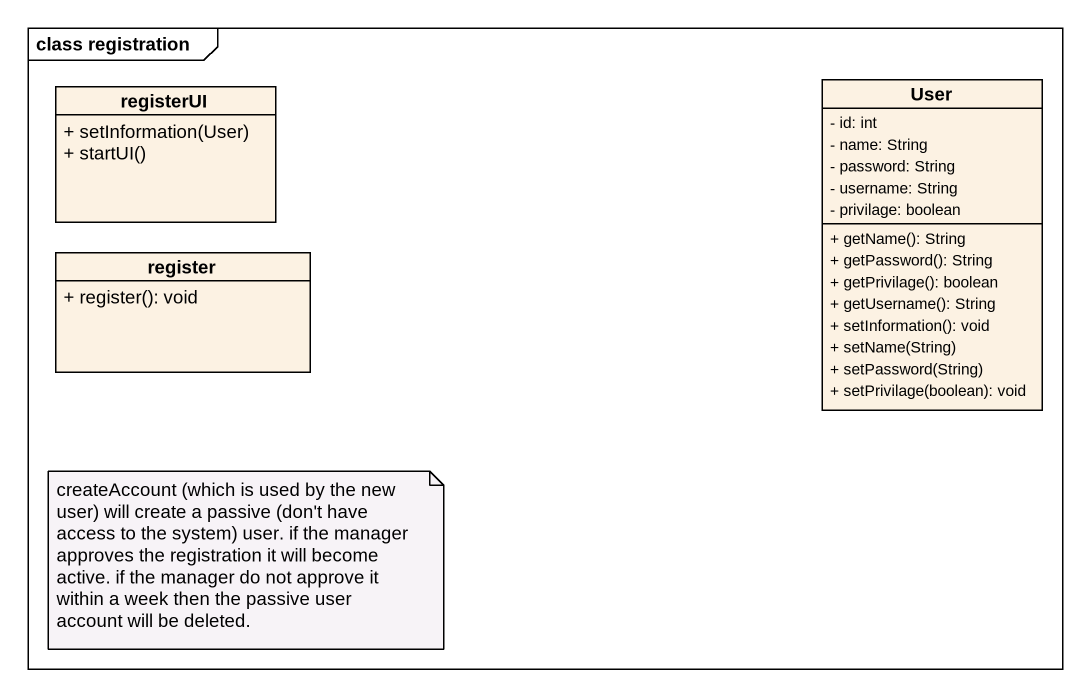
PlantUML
@startuml
mainframe class registration
hide circle
hide empty members
skinparam classAttributeIconSize 0
class registerUI {
  + setInformation(User)
  + startUI()
}
class User {
  - id: int
  - name: String
  - password: String
  - username: String
  - privilage: boolean
  + getName(): String
  + getPassword(): String
  + getPrivilage(): boolean
  + getUsername(): String
  + setInformation(): void
  + setName(String)
  + setPassword(String)
  + setPrivilage(boolean): void
}
class register {
  + register(): void
}
note as N1
  createAccount (which is used by the new user) will create a passive (don't have access to the system) user. if the manager approves the registration it will become active. if the manager do not approve it within a week then the passive user account will be deleted.
end note
@enduml
